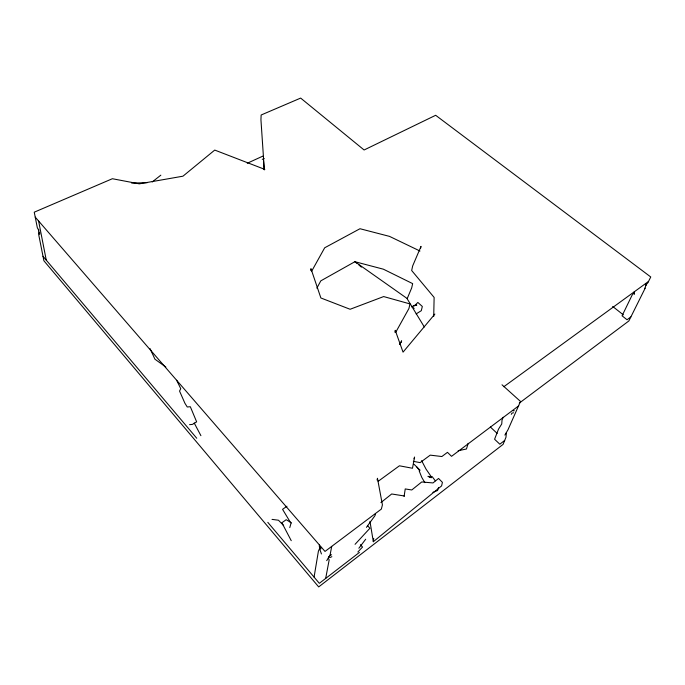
<?xml version="1.0" encoding="UTF-8"?>
<svg xmlns="http://www.w3.org/2000/svg" width="685" height="685" viewBox="0 0 685 685"><rect width="100%" height="100%" fill="white"/><g stroke="black" fill="none" stroke-linecap="round" stroke-linejoin="round"><path stroke-width="1.03" d="M433.716 316.521L434.127 297.427L411.668 270.515L412.687 265.883L421.018 246.394L420.599 248.244M320.888 547.383L320.751 549.01L319.244 546.125L319.433 544.995M506.412 432.543L505.967 437.287L503.09 444.377L318.688 586.917L43.891 260.762L38.48 233.499L39.602 232.155M310.759 270.549L310.956 268.666L320.88 297.975L350.112 309.269L383.668 296.562L409.972 303.917L408.928 308.515L395.776 332.199M404.107 496.471L405.229 488.936L411.779 489.972L421.72 481.966L433.006 482.934L438.546 478.447L442.424 482.36L441.602 485.896L373.325 541.707L373.727 538.376M645.989 283.607L645.749 285.568L646.024 284.061M314.072 577.104L318.414 551.125L320.238 547.092M325.683 578.423L329.168 559.885L328.278 557.958M326.694 560.664L330.042 555.227L331.703 546.399M394.851 332.182L395.245 330.35L403.045 352.141L434.855 314.072M401.222 342.466L401.607 340.787L399.569 344.529M377.058 479.997L377.469 478.284L382.418 504.896L381.348 509.083L325.015 551.425L35.226 217.119M375.517 513.467L374.969 515.685L366.441 527.364M468.172 443.323L466.468 448.992L458.137 450.747M289.781 527.621L290.988 523.306L282.562 509.332L286.964 506.241M414.074 458.762L414.562 457.032L412.49 468.257L399.423 465.8L378.154 481.324M419.648 469.782L419.254 471.1L421.78 477.402L424.854 482.642M438.546 487.592L437.569 490.511L432.877 492.369M503.158 417.259L502.019 420.188L501.745 423.938L498.543 429.084L494.579 439.248L499.819 444.197L504.682 440.446M504.871 435.078L508.013 429.718L520.497 401.444L502.019 384.799M644.833 288.402L646.169 284.703L647.916 282.665L650.75 276.971L435.66 115.285L364.103 149.989L300.655 98.083L261.139 115.003L260.942 119.738L264.324 169.897M407.224 298.566L411.694 287.888L412.653 283.624L383.377 269.188L354.916 261.704L320.803 280.859L316.864 288.145M645.201 288.128L628.873 320.948L519.264 403.131M311.478 271.543L324.69 247.782L359.985 228.73L389.525 236.385L419.974 251.027M511.293 414.339L511.986 413.106L513.527 412.772M358.854 548.231L365.696 539.215M355.061 544.318L369.926 528.246L367.494 525.575M357.853 552.007L362.528 547.058L360.396 544.678M380.92 502.567L391.692 493.979L404.304 495.983M152.241 181.945L160.838 175.163M359.394 552.435L319.33 583.32L267.809 522.347M518.716 405.828L451.535 456.33L447.476 452.34L441.868 456.527L430.231 455.14L420.11 462.623L413.338 461.347M630.894 316.89L627.058 319.758L622.066 315.811L632.109 295.132L634.421 292.546L634.456 294.182L634.13 291.947M503.817 386.717L648.532 281.432M416.146 313.918L421.301 310.69L422.328 306.46L417.859 302.445L414.999 305.287L411.497 306.811M331.865 556.674L330.247 557.427L328.697 556.554M262.269 159.365L264.213 158.475M247.259 163.244L262.817 156.137M330.033 555.261L331.591 554.781M513.185 410.837L514.298 410.717M189.54 424.649L192.416 424.409L196.638 421.849L190.327 406.71L187.253 406.993L184.916 403.259L179.556 391.075L180.754 388.66L176.653 380.252M131.666 183.1L147.292 182.672M272.031 519.384L278.47 520.223L283.658 525.506M430.874 477.419L427.962 476.323L431.293 477.71L429.88 477.145L432.201 476.64L435.292 480.81M264.838 169.4L214.739 150.075L182.955 176.191L139.278 183.845L112.374 178.725L34.25 212.187L37.35 227.822L38.814 230.4L38.54 229.338L38.557 231.307L39.704 234.236L39.61 232.386M291.485 522.895L286.193 519.701L281.869 522.775L291.245 540.679M165.847 367.032L154.947 359.214L150.075 348.639M612.69 306.46L623.341 314.86M356.542 263.057L354.916 261.704L406.881 298.317L424.315 326.976M358.983 265.095L361.423 267.124M490.366 427.02L497.147 433.382M414.082 464.302L419.914 470.073M43.001 256.284L196.749 438.246M416.848 467.024L419.811 470.8M413.44 307.668L414.125 308.558M431.464 477.008L426.036 469.122L421.626 460.662M194.215 423.013L200.91 435.677M319.698 548.976L321.445 553.96M38.608 221.024L46.263 260.146M369.96 521.353L373.325 541.707M263.537 161.18L264.127 169.512M415.119 305.27L413.646 305.827L416.797 305.142L415.119 305.27"/></g></svg>
